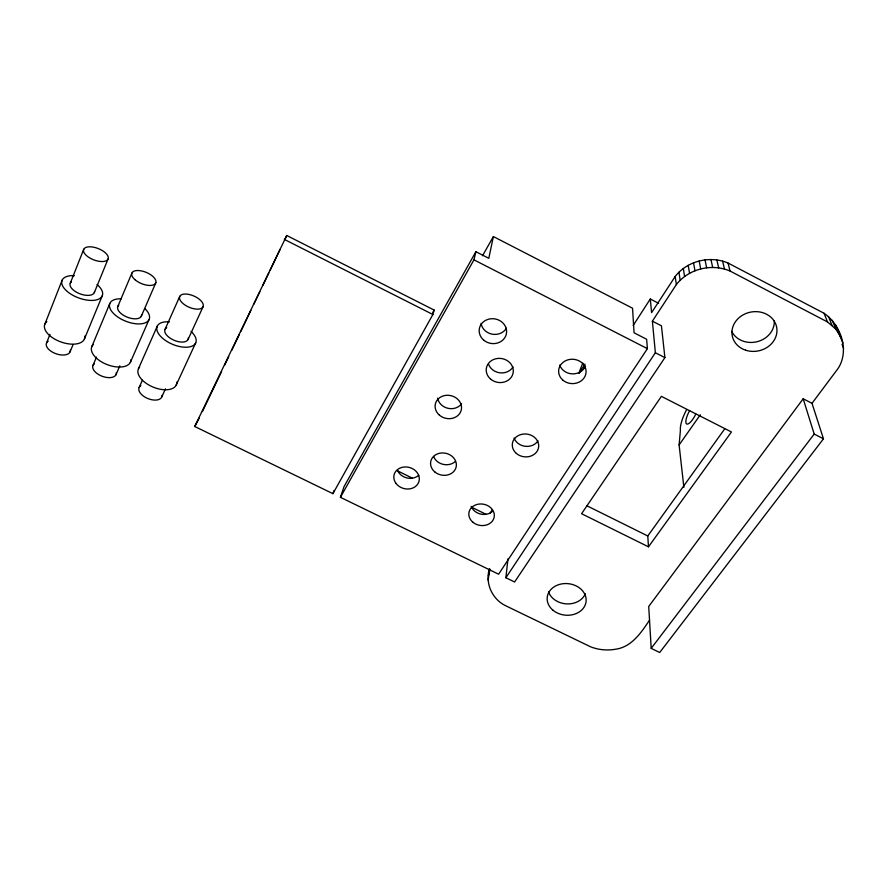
<?xml version="1.0" encoding="UTF-8"?>
<svg xmlns="http://www.w3.org/2000/svg" width="888" height="888" viewBox="0 0 888 888"><rect width="100%" height="100%" fill="white"/><g stroke="black" fill="none" stroke-linecap="round" stroke-linejoin="round"><path stroke-width="1.33" d="M658.607 303.296L650.294 299.012L651.581 312.654L675.202 276.457C687.245 260.85 710.034 255.3 728.06 263.048L824.064 313.275C840.758 324.808 849.86 350.471 838.072 368.465L812.009 403.319L823.476 438.816L659.695 652.502L651.193 648.373L648.717 606.471L803.185 398.779L812.009 403.319M649.594 620.079C641.192 632.534 631.668 647.163 615.373 649.261C607.048 650.726 598.357 649.872 590.498 646.764L505.028 605.427C491.974 598.734 485.103 583.194 489.321 569.053M683.871 487.323L679.109 444.944L680.408 430.28A22 6.749 -62.6 0 1 686.69 409.535M841.336 338.073L835.819 329.071L827.483 321.944L730.047 271.029C711.754 263.181 688.633 268.742 676.367 284.56L652.38 321.167L661.438 325.818L664.901 357.62L514.607 581.984L505.883 577.744L507.947 558.863M488.178 580.075L489.599 569.13M488.422 575.879L489.754 569.053M493.373 236.563L488.811 258.319L475.89 251.704L344.045 486.613L340.415 497.313L498.612 574.203L647.396 348.651L646.63 339.26L634.065 332.811L632.545 308.225L493.373 236.563L482.517 255.777M340.415 497.313L473.959 259.84L475.89 251.704M432.889 314.507L434.165 310.079L286.757 235.498L194.727 426.495L332.922 493.673L432.889 314.507L284.315 239.394M332.922 493.673L334.055 490.454M44.944 323.987L62.193 280.075M46.531 343.001L49.961 334.388M70.274 283.228L83.738 249.295M70.097 351.848L73.082 344.533M94.317 292.596L108.07 258.974A13.098 6.083 21.1 0 0 91.83 246.919A13.098 6.083 21.1 0 0 87.757 256.643A13.098 6.083 21.1 0 0 108.07 258.974M84.427 338.972L102.287 295.704M91.719 346.842L109.79 303.541M92.918 365.59L96.492 357.087M117.749 306.626L131.857 273.171M489.399 571.772L490.243 569.819M115.928 374.836L119.813 365.878M141.259 316.361L155.844 282.695M130.303 362.459L148.973 319.758M138.506 368.62L157.365 325.952M139.161 387.457L142.358 380.275M165.068 329.337L179.776 296.359M161.683 397.125L165.479 388.811M188.078 339.449L203.063 306.726A12.743 6.105 23.5 0 0 187.757 294.217A12.743 6.105 23.5 0 0 183.372 303.84A12.743 6.105 23.5 0 0 203.063 306.726M176.268 384.926L195.715 342.801M199.423 417.804L194.727 426.495M202.42 411.566L221.556 371.606M224.553 365.356L228.738 356.621M231.724 350.372L239.505 334.143M240.704 331.646L250.871 310.411M253.857 304.173L259.84 291.686M262.826 285.448L268.809 272.96M270.008 270.463L280.175 249.228M284.959 239.238L286.757 235.498M432.822 312.487L434.165 310.079M490.076 513.22L492.296 509.723M579.032 373.393L584.948 364.091M633.155 325.508L650.294 299.012M505.883 577.744L655.366 352.736L652.38 321.167M679.109 444.944L700.299 414.785M648.473 546.819L731.446 431.979L661.371 396.348L581.573 513.719L648.473 546.819L647.785 535.975L724.686 428.926M651.193 648.373L814.196 434.066L803.185 398.779M397.214 470.707L412.032 477.977M471.306 507.07L486.125 514.341M586.679 505.672L647.785 535.975M473.959 259.84L647.396 348.651M655.366 352.736L664.901 357.62M814.196 434.066L823.476 438.816M835.375 324.564L838.96 333.377M839.77 335.387L842.89 343.034M832.278 320.313L835.819 329.071M842.046 344.333L843.6 348.185M828.482 316.528L831.967 325.23M824.064 313.275L827.483 321.944M837.717 329.204L839.26 334.11M728.06 263.048L730.047 271.029M722.599 261.139L724.508 269.086M716.86 259.951L718.681 267.887M710.955 259.529L712.687 267.454M705.017 259.873L706.648 267.788M699.156 260.972L700.71 268.898M693.517 262.804L694.971 270.751M688.189 265.334L689.565 273.304M683.305 268.498L684.604 276.512M678.943 272.239L680.175 280.286M675.202 276.457L676.367 284.56M94.561 291.519A12.909 6.305 20.5 0 1 79.21 293.528A12.909 6.305 20.5 0 1 71.362 281.896M84.704 338.062A21.123 10.978 19.7 0 1 58.508 341.003A21.123 10.978 19.7 0 1 46.831 321.656M84.815 336.108A21.123 10.978 19.7 0 1 84.837 337.096M97.081 284.56A21.523 10.512 20.5 0 1 94.328 300.277A21.523 10.512 20.5 0 1 64.336 288.522A21.523 10.512 20.5 0 1 74.37 275.657M70.363 350.116A12.587 6.682 19.4 0 1 55.1 353.413A12.587 6.682 19.4 0 1 48.196 341.181M141.647 314.752A12.732 6.327 21.8 0 1 126.951 317.049A12.732 6.327 21.8 0 1 118.737 305.261M130.98 359.673A20.835 11.011 21.1 0 1 106.56 364.369A20.835 11.011 21.1 0 1 93.429 344.433M144.855 308.624A21.212 10.545 21.8 0 1 140.992 323.831A21.212 10.545 21.8 0 1 112.032 311.788A21.212 10.545 21.8 0 1 121.279 298.823M116.328 372.516A12.41 6.704 20.8 0 1 101.732 376.101A12.41 6.704 20.8 0 1 94.428 363.714M188.367 337.795A12.565 6.327 23.1 0 1 173.315 339.938A12.565 6.327 23.1 0 1 166.733 327.705M176.779 382.062A20.568 11.022 22.5 0 1 153.391 387.212A20.568 11.022 22.5 0 1 139.66 367.044M191.12 331.468A20.946 10.545 23.1 0 1 187.79 347.153A20.946 10.545 23.1 0 1 159.074 334.499A20.946 10.545 23.1 0 1 169.397 321.9M162.016 395.382A12.254 6.704 22.3 0 1 147.019 398.19A12.254 6.704 22.3 0 1 140.848 385.692M492.485 511.444A12.643 10.645 10 0 1 471.251 506.393M538.006 440.837A13.065 11.322 7.2 0 1 525.23 446.298A13.065 11.322 7.2 0 1 514.074 437.973M506.426 328.238A13.553 12.277 9.8 0 1 492.096 334.154A13.553 12.277 9.8 0 1 481.085 323.321M585.503 365.978A13.531 12.043 2.9 0 1 572.338 373.87A13.531 12.043 2.9 0 1 559.74 365.035M461.56 403.796A13.109 11.5 12.9 0 1 447.852 408.291A13.109 11.5 12.9 0 1 437.629 398.146M418.77 475.235A12.698 10.8 14.7 0 1 397.424 470.163M513.02 366.966A13.376 11.933 9.1 0 1 500 372.838A13.376 11.933 9.1 0 1 488.511 364.136M455.167 461.594A12.821 11 12.6 0 1 433.61 456.488M585.347 593.728A19.292 15.684 5.8 0 1 566.733 603.895A19.292 15.684 5.8 0 1 548.562 591.963M774.303 321.09A22.278 19.547 -11.5 0 1 756.92 341.758A22.278 19.547 -11.5 0 1 731.69 331.335M695.77 414.141A11.577 3.552 -62.6 0 1 686.646 423.976A11.577 3.552 -62.6 0 1 689.665 410.622M579.198 372.649A22.2 4.784 -62.8 0 1 582.883 363.125M583.605 368.054A11.677 2.52 -62.8 0 1 583.805 367.332M584.038 366.566A11.677 2.52 -62.8 0 1 584.626 364.935M135.365 280.031A12.909 6.094 22.3 0 0 155.633 283.183A12.909 6.094 22.3 0 0 140.493 270.74A12.909 6.094 22.3 0 0 135.365 280.031M472.927 522.266A12.821 10.745 10.1 0 0 494.028 517.793A12.821 10.745 10.1 0 0 477.777 504.273A12.821 10.745 10.1 0 0 472.927 522.266M483.538 339.982A13.764 12.421 9.9 0 0 506.271 334.365A13.764 12.421 9.9 0 0 488.855 319.125A13.764 12.421 9.9 0 0 483.538 339.982M516.383 453.446A13.253 11.444 7.3 0 0 538.35 448.529A13.253 11.444 7.3 0 0 521.733 434.321A13.253 11.444 7.3 0 0 516.383 453.446M439.449 415.196A13.309 11.633 12.9 0 0 461.249 410.09A13.309 11.633 12.9 0 0 444.233 395.637A13.309 11.633 12.9 0 0 439.449 415.196M562.737 380.02A13.742 12.188 3.1 0 0 585.658 374.614A13.742 12.188 3.1 0 0 568.664 359.64A13.742 12.188 3.1 0 0 562.737 380.02M395.959 483.35A12.876 10.9 14.7 0 0 418.015 483.649A12.876 10.9 14.7 0 0 405.716 466.944A12.876 10.9 14.7 0 0 395.959 483.35M434.831 471.95A13.009 11.111 12.6 0 0 456.11 467.188A13.009 11.111 12.6 0 0 439.46 453.28A13.009 11.111 12.6 0 0 434.831 471.95M490.52 379.01A13.586 12.066 9.2 0 0 512.964 373.648A13.586 12.066 9.2 0 0 495.815 358.763A13.586 12.066 9.2 0 0 490.52 379.01M552.991 610.234A19.547 15.818 5.9 0 0 585.547 604.04A19.547 15.818 5.9 0 0 561.416 583.96A19.547 15.818 5.9 0 0 552.991 610.234M745.665 350.205A22.622 19.78 -11.1 0 0 776.8 328.072A22.622 19.78 -11.1 0 0 740.881 316.272A22.622 19.78 -11.1 0 0 745.665 350.205"/></g></svg>
